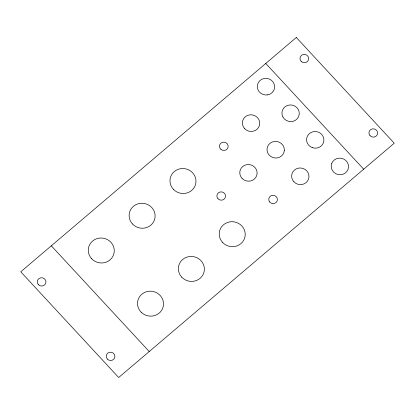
<?xml version="1.0" encoding="UTF-8"?>
<svg xmlns="http://www.w3.org/2000/svg" width="415" height="415" viewBox="0 0 415 415"><rect width="100%" height="100%" fill="white"/><g stroke="black" fill="none" stroke-linecap="round" stroke-linejoin="round"><path stroke-width="0.62" d="M265.761 63.469L363.69 169.19M51.31 245.81L149.239 351.531M284.348 150.287L283.938 152.414A8.689 8.31 12.3 0 1 269.252 155.184A8.689 8.31 12.3 0 1 273.864 141.536L276.12 141.401A8.689 8.31 12.3 0 1 284.348 150.287M331.606 163.733L331.201 165.86A8.689 8.31 12.3 0 0 343.127 174.207A8.689 8.31 12.3 0 0 345.762 160.439A8.689 8.31 12.3 0 0 331.606 163.733M296.32 37.485L20.75 271.794L118.68 377.515L394.25 143.206L296.32 37.485M267.8 94.848L265.543 94.983A8.689 8.31 12.3 0 1 258.312 82.642A8.689 8.31 12.3 0 1 272.894 81.771A8.689 8.31 12.3 0 1 267.8 94.848M312.573 147.724L310.524 146.76A8.689 8.31 12.3 0 1 310.622 132.712A8.689 8.31 12.3 0 1 323.84 138.968A8.689 8.31 12.3 0 1 312.573 147.724M282.885 116.921L282.127 114.856A8.689 8.31 12.3 0 1 292.539 105.177A8.689 8.31 12.3 0 1 297.451 118.498A8.689 8.31 12.3 0 1 282.885 116.921M141.759 312.739A13.036 12.466 12.3 0 0 163.23 306.555A13.036 12.466 12.3 0 0 146.568 291.693A13.036 12.466 12.3 0 0 141.759 312.739M222.575 242.396A13.036 12.466 12.3 0 0 244.606 238.246A13.036 12.466 12.3 0 0 229.495 221.932A13.036 12.466 12.3 0 0 222.575 242.396M181.723 277.132A13.036 12.466 12.3 0 0 203.755 272.982A13.036 12.466 12.3 0 0 188.638 256.667A13.036 12.466 12.3 0 0 181.723 277.132M91.611 258.695A13.036 12.466 12.3 0 0 113.648 254.545A13.036 12.466 12.3 0 0 98.531 238.231A13.036 12.466 12.3 0 0 91.611 258.695M132.468 223.96A13.036 12.466 12.3 0 0 154.499 219.81A13.036 12.466 12.3 0 0 139.383 203.495A13.036 12.466 12.3 0 0 132.468 223.96M173.32 189.224A13.036 12.466 12.3 0 0 195.351 185.074A13.036 12.466 12.3 0 0 180.235 168.755A13.036 12.466 12.3 0 0 173.32 189.224M269.631 201.918A4.347 4.155 12.3 0 0 277.08 201.13A4.347 4.155 12.3 0 0 272.525 195.315A4.347 4.155 12.3 0 0 269.631 201.918M220.925 149.333A4.347 4.155 12.3 0 0 228.068 147.216A4.347 4.155 12.3 0 0 222.471 142.304A4.347 4.155 12.3 0 0 220.925 149.333M242.018 178.341A8.689 8.31 12.3 0 0 256.703 175.571A8.689 8.31 12.3 0 0 246.629 164.693A8.689 8.31 12.3 0 0 242.018 178.341M293.882 181.77A8.689 8.31 12.3 0 0 308.568 179A8.689 8.31 12.3 0 0 298.494 168.122A8.689 8.31 12.3 0 0 293.882 181.77M244.622 128.593A8.689 8.31 12.3 0 0 259.313 125.828A8.689 8.31 12.3 0 0 249.233 114.95A8.689 8.31 12.3 0 0 244.622 128.593M107.355 359.079A4.347 4.155 12.3 0 0 114.696 357.694A4.347 4.155 12.3 0 0 109.659 352.257A4.347 4.155 12.3 0 0 107.355 359.079M38.393 284.633A4.347 4.155 12.3 0 0 45.738 283.253A4.347 4.155 12.3 0 0 40.701 277.811A4.347 4.155 12.3 0 0 38.393 284.633M370.056 135.71A4.347 4.155 12.3 0 0 377.401 134.325A4.347 4.155 12.3 0 0 372.364 128.889A4.347 4.155 12.3 0 0 370.056 135.71M301.098 61.27A4.347 4.155 12.3 0 0 308.444 59.885A4.347 4.155 12.3 0 0 303.401 54.448A4.347 4.155 12.3 0 0 301.098 61.27M218 198.759A4.347 4.155 12.3 0 0 225.34 197.379A4.347 4.155 12.3 0 0 220.303 191.938A4.347 4.155 12.3 0 0 218 198.759"/></g></svg>
